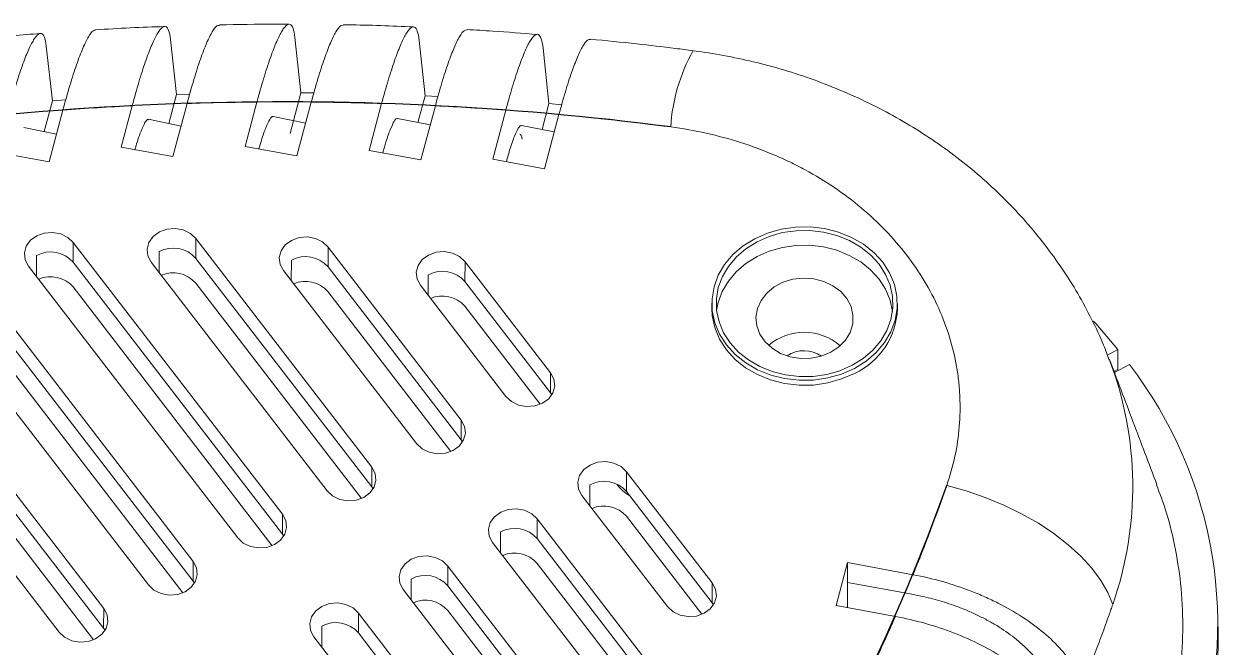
# Model space of a CAD drawing. Header units: inches. Extents: x 1474 to 2938, y 573 to 1061.
# Drawn here: x 1933.25 to 1980.55, y 740.14 to 764.84 of the extents above; entities that cross this region are included whole.
import ezdxf

# ---------------------------------------------------------------- set-up
doc = ezdxf.new("R2010")
doc.units = ezdxf.units.IN

msp = doc.modelspace()

# ---------------------------------------------------------------- linework, layer by layer
at = {"color": 7, "linetype": 'Continuous', "lineweight": 15}
for p, q in [((1939.295, 762.044), (1939.055, 764.219)), ((1944.218, 762.11), (1943.981, 764.295)), ((1949.139, 761.987), (1948.903, 764.182)), ((1934.377, 761.79), (1934.133, 763.953)), ((1954.045, 761.678), (1953.811, 763.879)), ((1934.377, 761.79), (1934.051, 760.566)), ((1934.905, 761.823), (1934.377, 761.79)), ((1939.295, 762.044), (1938.987, 760.887)), ((1939.151, 759.58), (1939.711, 761.683)), ((1939.817, 762.057), (1939.295, 762.044)), ((1942.48, 761.739), (1942.013, 759.984)), ((1944.218, 762.11), (1943.789, 760.498)), ((1944.063, 759.605), (1944.632, 761.738)), ((1944.735, 762.102), (1944.218, 762.11)), ((1947.418, 761.68), (1946.923, 759.822)), ((1949.139, 761.987), (1948.857, 760.93)), ((1949.65, 761.961), (1949.139, 761.987)), ((1954.045, 761.678), (1953.772, 760.654)), ((1954.552, 761.632), (1954.045, 761.678)), ((1934.244, 759.368), (1934.792, 761.424)), ((1937.536, 761.593), (1937.1, 759.958)), ((1948.973, 759.443), (1949.546, 761.591)), ((1952.337, 761.418), (1951.818, 759.473)), ((1953.869, 759.095), (1954.441, 761.243)), ((1934.536, 760.463), (1933.248, 760.737)), ((1939.472, 760.786), (1938.181, 761.055)), ((1944.411, 760.908), (1943.118, 761.172)), ((1949.343, 760.833), (1948.048, 761.091)), ((1954.259, 760.559), (1952.962, 760.813)), ((1937.1, 759.958), (1939.151, 759.58)), ((1942.013, 759.984), (1944.063, 759.605)), ((1946.923, 759.822), (1948.973, 759.443)), ((1932.193, 759.746), (1934.244, 759.368)), ((1951.818, 759.473), (1953.869, 759.095)), ((1935.2, 755.389), (1935.204, 756.172)), ((1935.204, 756.172), (1943.49, 745.4)), ((1940.059, 755.543), (1940.063, 756.326)), ((1940.063, 756.326), (1947.03, 747.268)), ((1930.534, 755.774), (1939.95, 743.533)), ((1933.746, 754.832), (1933.75, 755.657)), ((1938.605, 754.986), (1938.609, 755.81)), ((1940.059, 755.543), (1947.026, 746.485)), ((1945.294, 755.207), (1945.298, 755.99)), ((1945.298, 755.99), (1950.571, 749.135)), ((1926.052, 755.13), (1936.41, 741.665)), ((1941.72, 744.466), (1933.434, 755.238)), ((1935.2, 755.389), (1943.486, 744.617)), ((1945.26, 746.334), (1938.293, 755.392)), ((1948.8, 748.202), (1943.528, 755.057)), ((1943.84, 754.651), (1943.844, 755.475)), ((1945.294, 755.207), (1950.567, 748.352)), ((1950.717, 754.626), (1950.721, 755.41)), ((1950.721, 755.41), (1954.111, 751.003)), ((1938.18, 742.599), (1928.764, 754.84)), ((1930.53, 754.99), (1939.946, 742.749)), ((1949.263, 754.07), (1949.267, 754.894)), ((1950.717, 754.626), (1954.107, 750.22)), ((1934.639, 740.731), (1924.282, 754.196)), ((1926.049, 754.347), (1936.406, 740.882)), ((1935.196, 754.41), (1943.082, 744.157)), ((1940.054, 754.564), (1946.622, 746.025)), ((1945.289, 754.228), (1950.162, 747.892)), ((1952.341, 750.069), (1948.951, 754.476)), ((1930.526, 754.011), (1939.542, 742.29)), ((1950.713, 753.647), (1953.703, 749.76)), ((1960.499, 753.772), (1960.498, 753.576)), ((1967.848, 753.54), (1967.849, 753.736)), ((1926.044, 753.368), (1936.002, 740.422)), ((1976.588, 751.927), (1976.171, 751.707)), ((1976.588, 751.927), (1976.584, 751.143)), ((1976.237, 751.562), (1976.252, 751.517)), ((1976.446, 751.026), (1977.039, 751.339)), ((1954.107, 750.22), (1954.111, 751.003)), ((1976.432, 751.063), (1976.584, 751.143)), ((1954.107, 750.22), (1954.162, 750.14)), ((1950.567, 748.352), (1950.571, 749.135)), ((1950.567, 748.352), (1950.621, 748.272)), ((1947.026, 746.485), (1947.03, 747.268)), ((1957.12, 746.303), (1957.124, 747.086)), ((1960.513, 742.679), (1957.124, 747.086)), ((1955.666, 745.746), (1955.67, 746.57)), ((1947.026, 746.485), (1947.081, 746.405)), ((1955.354, 746.152), (1958.743, 741.745)), ((1960.51, 741.896), (1957.12, 746.303)), ((1943.486, 744.617), (1943.49, 745.4)), ((1953.58, 744.435), (1953.584, 745.218)), ((1958.856, 738.363), (1953.584, 745.218)), ((1960.105, 741.436), (1957.115, 745.324)), ((1952.126, 743.879), (1952.13, 744.703)), ((1943.486, 744.617), (1943.541, 744.537)), ((1951.813, 744.284), (1957.086, 737.429)), ((1958.853, 737.58), (1953.58, 744.435)), ((1939.946, 742.749), (1939.95, 743.533)), ((1950.04, 742.567), (1950.043, 743.351)), ((1957.011, 734.292), (1950.043, 743.351)), ((1958.448, 737.12), (1953.575, 743.456)), ((1965.877, 743.484), (1965.424, 741.785)), ((1965.873, 742.701), (1965.877, 743.484)), ((1968.469, 743.006), (1965.877, 743.484)), ((1948.585, 742.011), (1948.59, 742.835)), ((1939.946, 742.749), (1940.001, 742.669)), ((1948.273, 742.417), (1955.241, 733.359)), ((1957.007, 733.509), (1950.04, 742.567)), ((1960.51, 741.896), (1960.513, 742.679)), ((1965.868, 741.703), (1965.873, 742.701)), ((1965.873, 742.701), (1968.502, 742.216)), ((1960.564, 741.816), (1960.51, 741.896)), ((1976.378, 741.821), (1976.378, 741.821)), ((1936.406, 740.882), (1936.41, 741.665)), ((1946.499, 740.7), (1946.503, 741.483)), ((1954.789, 730.711), (1946.503, 741.483)), ((1956.603, 733.049), (1950.035, 741.588)), ((1965.424, 741.785), (1967.771, 741.352)), ((1936.406, 740.882), (1936.46, 740.802)), ((1945.045, 740.143), (1945.049, 740.967)), ((1980.551, 740.152), (1980.555, 740.935)), ((1944.733, 740.549), (1953.019, 729.777)), ((1954.785, 729.928), (1946.499, 740.7))]:
    msp.add_line(p, q, dxfattribs=at)
at = {"color": 7, "linetype": 'Continuous', "lineweight": 15, "flags": 128}
for points in [[(1933.434, 755.238), (1933.303, 755.488), (1933.271, 755.759), (1933.342, 756.025), (1933.508, 756.26), (1933.754, 756.44), (1934.055, 756.548), (1934.382, 756.574), (1934.703, 756.515), (1934.986, 756.376), (1935.204, 756.172)], [(1938.293, 755.392), (1938.161, 755.642), (1938.13, 755.913), (1938.2, 756.179), (1938.367, 756.413), (1938.613, 756.594), (1938.914, 756.702), (1939.241, 756.728), (1939.562, 756.669), (1939.845, 756.53), (1940.063, 756.326)], [(1966.151, 751.183), (1966.611, 751.47), (1967.012, 751.814), (1967.342, 752.205), (1967.594, 752.634), (1967.762, 753.091), (1967.842, 753.565), (1967.832, 754.043), (1967.731, 754.513), (1967.543, 754.965), (1967.272, 755.388), (1966.924, 755.77), (1966.509, 756.102), (1966.036, 756.377), (1965.518, 756.587), (1964.966, 756.727), (1964.395, 756.794), (1963.818, 756.786), (1963.251, 756.703), (1962.706, 756.548), (1962.197, 756.324), (1961.736, 756.037), (1961.336, 755.693), (1961.006, 755.302), (1960.753, 754.873), (1960.585, 754.416), (1960.506, 753.943), (1960.516, 753.465), (1960.617, 752.994), (1960.805, 752.542), (1961.076, 752.119), (1961.424, 751.737), (1961.839, 751.405), (1962.311, 751.131), (1962.83, 750.921), (1963.382, 750.78), (1963.953, 750.713), (1964.529, 750.721), (1965.097, 750.804), (1965.642, 750.959), (1966.151, 751.183)], [(1966.057, 751.305), (1966.495, 751.579), (1966.877, 751.906), (1967.191, 752.279), (1967.431, 752.688), (1967.592, 753.123), (1967.668, 753.574), (1967.657, 754.029), (1967.562, 754.477), (1967.382, 754.908), (1967.124, 755.31), (1966.793, 755.674), (1966.398, 755.99), (1965.948, 756.252), (1965.454, 756.452), (1964.928, 756.585), (1964.384, 756.649), (1963.835, 756.642), (1963.295, 756.563), (1962.775, 756.415), (1962.291, 756.202), (1961.852, 755.928), (1961.471, 755.601), (1961.157, 755.228), (1960.916, 754.819), (1960.756, 754.384), (1960.68, 753.934), (1960.69, 753.478), (1960.786, 753.03), (1960.965, 752.599), (1961.224, 752.197), (1961.555, 751.833), (1961.95, 751.517), (1962.4, 751.255), (1962.894, 751.055), (1963.419, 750.922), (1963.963, 750.858), (1964.512, 750.866), (1965.053, 750.944), (1965.572, 751.092), (1966.057, 751.305)], [(1943.528, 755.057), (1943.396, 755.306), (1943.365, 755.577), (1943.435, 755.843), (1943.602, 756.078), (1943.848, 756.258), (1944.149, 756.366), (1944.476, 756.392), (1944.797, 756.333), (1945.08, 756.194), (1945.298, 755.99)], [(1967.654, 753.443), (1967.559, 753.89), (1967.379, 754.32), (1967.121, 754.723), (1966.79, 755.086), (1966.395, 755.403), (1965.945, 755.664), (1965.451, 755.864), (1964.926, 755.998), (1964.382, 756.062), (1963.832, 756.054), (1963.292, 755.975), (1962.773, 755.828), (1962.288, 755.614), (1961.85, 755.341), (1961.468, 755.014), (1961.154, 754.641), (1960.913, 754.232), (1960.753, 753.797), (1960.69, 753.477)], [(1948.951, 754.476), (1948.82, 754.726), (1948.788, 754.997), (1948.859, 755.263), (1949.025, 755.497), (1949.271, 755.677), (1949.572, 755.786), (1949.899, 755.811), (1950.22, 755.752), (1950.503, 755.614), (1950.721, 755.41)], [(1965.207, 751.82), (1965.531, 752.035), (1965.792, 752.304), (1965.978, 752.612), (1966.078, 752.947), (1966.09, 753.292), (1966.012, 753.631), (1965.847, 753.948), (1965.605, 754.229), (1965.295, 754.46), (1964.933, 754.63), (1964.535, 754.732), (1964.12, 754.761), (1963.708, 754.716), (1963.317, 754.597), (1962.966, 754.412), (1962.671, 754.169), (1962.447, 753.879), (1962.303, 753.555), (1962.247, 753.213), (1962.28, 752.869), (1962.402, 752.539), (1962.607, 752.239), (1962.885, 751.981), (1963.223, 751.779), (1963.605, 751.642), (1964.014, 751.576), (1964.43, 751.585), (1964.834, 751.667), (1965.207, 751.82)], [(1960.498, 753.576), (1960.515, 753.269), (1960.616, 752.798), (1960.804, 752.346), (1961.075, 751.924), (1961.423, 751.542), (1961.838, 751.209), (1962.311, 750.935), (1962.829, 750.725), (1963.381, 750.585), (1963.952, 750.518), (1964.528, 750.525), (1965.096, 750.608), (1965.641, 750.763), (1966.15, 750.987)], [(1975.615, 753.055), (1975.706, 752.956), (1976.588, 751.927)], [(1954.111, 751.003), (1954.242, 750.753), (1954.274, 750.482), (1954.203, 750.216), (1954.037, 749.982), (1953.791, 749.802), (1953.49, 749.693), (1953.163, 749.667), (1952.842, 749.727), (1952.559, 749.865), (1952.341, 750.069)], [(1950.571, 749.135), (1950.702, 748.886), (1950.734, 748.614), (1950.663, 748.349), (1950.496, 748.114), (1950.25, 747.934), (1949.949, 747.826), (1949.622, 747.8), (1949.302, 747.859), (1949.018, 747.997), (1948.8, 748.202)], [(1957.124, 747.086), (1956.906, 747.29), (1956.623, 747.428), (1956.302, 747.488), (1955.975, 747.462), (1955.674, 747.353), (1955.428, 747.173), (1955.262, 746.939), (1955.191, 746.673), (1955.222, 746.402), (1955.354, 746.152)], [(1947.03, 747.268), (1947.162, 747.018), (1947.193, 746.747), (1947.123, 746.481), (1946.956, 746.247), (1946.71, 746.066), (1946.409, 745.958), (1946.082, 745.932), (1945.761, 745.991), (1945.478, 746.13), (1945.26, 746.334)], [(1969.804, 746.538), (1970.57, 746.328), (1971.325, 746.07), (1972.06, 745.768), (1972.766, 745.424), (1973.433, 745.044), (1974.053, 744.633), (1974.617, 744.195), (1975.118, 743.737), (1975.55, 743.264), (1975.907, 742.783), (1976.184, 742.3), (1976.378, 741.821)], [(1953.584, 745.218), (1953.366, 745.422), (1953.083, 745.561), (1952.762, 745.62), (1952.435, 745.594), (1952.134, 745.486), (1951.888, 745.306), (1951.721, 745.071), (1951.65, 744.805), (1951.682, 744.534), (1951.813, 744.284)], [(1943.49, 745.4), (1943.621, 745.15), (1943.653, 744.879), (1943.582, 744.614), (1943.416, 744.379), (1943.17, 744.199), (1942.869, 744.09), (1942.542, 744.065), (1942.221, 744.124), (1941.938, 744.262), (1941.72, 744.466)], [(1950.043, 743.351), (1949.825, 743.555), (1949.542, 743.693), (1949.221, 743.752), (1948.894, 743.727), (1948.593, 743.618), (1948.347, 743.438), (1948.181, 743.204), (1948.11, 742.938), (1948.142, 742.667), (1948.273, 742.417)], [(1939.95, 743.533), (1940.081, 743.283), (1940.113, 743.012), (1940.042, 742.746), (1939.876, 742.511), (1939.63, 742.331), (1939.329, 742.223), (1939.002, 742.197), (1938.681, 742.256), (1938.398, 742.395), (1938.18, 742.599)], [(1958.743, 741.745), (1958.961, 741.541), (1959.244, 741.403), (1959.565, 741.344), (1959.892, 741.369), (1960.193, 741.478), (1960.439, 741.658), (1960.606, 741.892), (1960.677, 742.158), (1960.645, 742.429), (1960.513, 742.679)], [(1946.503, 741.483), (1946.285, 741.687), (1946.002, 741.826), (1945.681, 741.885), (1945.354, 741.859), (1945.053, 741.751), (1944.807, 741.57), (1944.641, 741.336), (1944.57, 741.07), (1944.602, 740.799), (1944.733, 740.549)], [(1936.41, 741.665), (1936.541, 741.415), (1936.573, 741.144), (1936.502, 740.878), (1936.335, 740.644), (1936.089, 740.464), (1935.788, 740.355), (1935.461, 740.329), (1935.141, 740.389), (1934.857, 740.527), (1934.639, 740.731)]]:
    msp.add_lwpolyline(points, dxfattribs=at)
at = {"color": 8, "linetype": 'Continuous', "lineweight": 15}
for centre, radius, start, end in [((1966.008, 760.308), 7.151, 150.9787, 176.4413), ((1963.036, 746.496), 14.138, 340.6898, 20.8003)]:
    msp.add_arc(centre, radius, start, end, dxfattribs=at)
at = {"color": 7, "linetype": 'Continuous'}
for centre, radius, start, end in [((1943.532, 642.884), 118.862, 82.5854, 101.3434), ((1896.323, 772.666), 77.988, 315.53863, 340.4261)]:
    msp.add_arc(centre, radius, start, end, dxfattribs=at)
at = {"color": 7, "linetype": 'Continuous', "lineweight": 15}
for centre, radius, start, end in [((1934.308, 754.618), 1.179, 40.8505, 118.2399), ((1939.167, 754.772), 1.179, 40.8505, 118.2399), ((1944.402, 754.436), 1.179, 40.8505, 118.2399), ((1934.305, 753.64), 1.178, 40.8482, 113.5748), ((1939.163, 753.793), 1.178, 40.8482, 113.5748), ((1944.398, 753.458), 1.178, 40.8482, 113.5748), ((1949.825, 753.855), 1.179, 40.8505, 118.2399), ((1949.822, 752.877), 1.178, 40.8482, 113.5748), ((1964.932, 753.638), 2.918, 294.6836, 358.063), ((1964.158, 750.426), 2.187, 49.2232, 130.2156), ((1964.159, 750.677), 1.208, 55.3433, 124.0955), ((1963.629, 741.039), 16.91, 341.0606, 37.5266), ((1956.228, 745.531), 1.179, 40.8505, 118.2399), ((1958.033, 747.499), 1.58, 214.6712, 240.6475), ((1956.224, 744.553), 1.178, 40.8482, 113.5748), ((1952.688, 743.664), 1.179, 40.8505, 118.2399), ((1952.684, 742.686), 1.178, 40.8482, 113.5748), ((1949.147, 741.796), 1.179, 40.8505, 118.2399), ((1949.144, 740.818), 1.178, 40.8482, 113.5748), ((1945.607, 739.928), 1.179, 40.8505, 118.2399), ((1963.953, 740.251), 16.598, 340.7079, 359.6581)]:
    msp.add_arc(centre, radius, start, end, dxfattribs=at)
for points, knots in [([(1934.792, 761.424), (1934.884, 761.757), (1935.068, 762.425), (1935.335, 763.248), (1935.587, 763.907), (1935.812, 764.356), (1935.982, 764.589), (1936.06, 764.584), (1936.088, 764.583)], [0, 0, 0, 0, 0.180916, 0.361813, 0.542948, 0.724046, 0.900392, 1, 1, 1, 1]), ([(1938.821, 764.733), (1938.365, 764.718), (1937.452, 764.69), (1936.542, 764.631), (1936.087, 764.601)], [0, 0, 0, 0, 0.499748, 1, 1, 1, 1]), ([(1939.055, 764.219), (1939.037, 764.376), (1939.012, 764.496), (1938.964, 764.625), (1938.946, 764.659), (1938.907, 764.711), (1938.885, 764.728), (1938.816, 764.751), (1938.763, 764.732), (1938.676, 764.651), (1938.645, 764.616), (1938.581, 764.528), (1938.548, 764.475), (1938.444, 764.292), (1938.371, 764.14), (1938.256, 763.866), (1938.217, 763.767), (1938.136, 763.554), (1938.095, 763.439), (1937.97, 763.078), (1937.885, 762.814), (1937.713, 762.239), (1937.625, 761.926), (1937.536, 761.593)], [0, 0, 0, 0, 0.125, 0.125, 0.1875, 0.1875, 0.25, 0.25, 0.375, 0.375, 0.4375, 0.4375, 0.5, 0.5, 0.625, 0.625, 0.6875, 0.6875, 0.75, 0.75, 0.875, 0.875, 1, 1, 1, 1]), ([(1939.711, 761.683), (1939.801, 762.008), (1939.98, 762.659), (1940.241, 763.461), (1940.487, 764.103), (1940.707, 764.545), (1940.878, 764.779), (1940.958, 764.778), (1940.989, 764.777)], [0, 0, 0, 0, 0.178467, 0.356921, 0.535537, 0.714126, 0.889548, 1, 1, 1, 1]), ([(1943.75, 764.822), (1943.568, 764.824), (1942.647, 764.835), (1941.727, 764.814), (1940.989, 764.797)], [0, 0, 0, 0, 0.198213, 1, 1, 1, 1]), ([(1943.981, 764.295), (1943.964, 764.452), (1943.939, 764.573), (1943.876, 764.747), (1943.838, 764.801), (1943.746, 764.838), (1943.695, 764.822), (1943.608, 764.746), (1943.578, 764.712), (1943.515, 764.628), (1943.482, 764.577), (1943.38, 764.4), (1943.307, 764.251), (1943.194, 763.982), (1943.155, 763.885), (1943.075, 763.676), (1943.034, 763.563), (1942.91, 763.206), (1942.826, 762.945), (1942.655, 762.377), (1942.569, 762.07), (1942.48, 761.739)], [0, 0, 0, 0, 0.125, 0.125, 0.25, 0.25, 0.375, 0.375, 0.4375, 0.4375, 0.5, 0.5, 0.625, 0.625, 0.6875, 0.6875, 0.75, 0.75, 0.875, 0.875, 1, 1, 1, 1]), ([(1944.632, 761.738), (1944.72, 762.057), (1944.895, 762.695), (1945.151, 763.481), (1945.392, 764.11), (1945.608, 764.546), (1945.78, 764.781), (1945.862, 764.782), (1945.896, 764.782)], [0, 0, 0, 0, 0.176357, 0.352706, 0.529157, 0.705592, 0.880049, 1, 1, 1, 1]), ([(1948.676, 764.719), (1947.81, 764.755), (1946.884, 764.795), (1945.957, 764.802), (1945.896, 764.803)], [0, 0, 0, 0, 0.934557, 1, 1, 1, 1]), ([(1948.903, 764.182), (1948.887, 764.338), (1948.863, 764.459), (1948.801, 764.636), (1948.763, 764.691), (1948.673, 764.733), (1948.622, 764.719), (1948.537, 764.648), (1948.507, 764.615), (1948.445, 764.534), (1948.412, 764.485), (1948.311, 764.313), (1948.239, 764.167), (1948.126, 763.903), (1948.088, 763.807), (1948.009, 763.601), (1947.968, 763.49), (1947.845, 763.137), (1947.761, 762.878), (1947.592, 762.314), (1947.505, 762.009), (1947.418, 761.68)], [0, 0, 0, 0, 0.125, 0.125, 0.25, 0.25, 0.375, 0.375, 0.4375, 0.4375, 0.5, 0.5, 0.625, 0.625, 0.6875, 0.6875, 0.75, 0.75, 0.875, 0.875, 1, 1, 1, 1]), ([(1949.546, 761.591), (1949.632, 761.905), (1949.805, 762.533), (1950.057, 763.307), (1950.294, 763.925), (1950.508, 764.356), (1950.68, 764.593), (1950.764, 764.595), (1950.8, 764.596)], [0, 0, 0, 0, 0.174715, 0.349426, 0.524194, 0.698953, 0.872605, 1, 1, 1, 1]), ([(1953.587, 764.417), (1952.998, 764.466), (1952.07, 764.545), (1951.14, 764.592), (1950.8, 764.609)], [0, 0, 0, 0, 0.635071, 1, 1, 1, 1]), ([(1933.897, 764.456), (1933.166, 764.402), (1932.266, 764.337), (1931.37, 764.24), (1931.203, 764.222)], [0, 0, 0, 0, 0.812984, 1, 1, 1, 1]), ([(1934.133, 763.953), (1934.116, 764.109), (1934.09, 764.229), (1934.041, 764.355), (1934.023, 764.389), (1933.982, 764.437), (1933.96, 764.453), (1933.889, 764.472), (1933.835, 764.448), (1933.746, 764.361), (1933.715, 764.323), (1933.65, 764.23), (1933.616, 764.175), (1933.51, 763.985), (1933.436, 763.828), (1933.32, 763.546), (1933.28, 763.445), (1933.198, 763.227), (1933.156, 763.111), (1933.03, 762.744), (1932.945, 762.476), (1932.77, 761.893), (1932.681, 761.577), (1932.592, 761.242)], [0, 0, 0, 0, 0.125, 0.125, 0.1875, 0.1875, 0.25, 0.25, 0.375, 0.375, 0.4375, 0.4375, 0.5, 0.5, 0.625, 0.625, 0.6875, 0.6875, 0.75, 0.75, 0.875, 0.875, 1, 1, 1, 1]), ([(1953.811, 763.879), (1953.795, 764.035), (1953.771, 764.156), (1953.71, 764.335), (1953.672, 764.391), (1953.583, 764.436), (1953.533, 764.424), (1953.449, 764.356), (1953.419, 764.325), (1953.358, 764.246), (1953.325, 764.198), (1953.225, 764.029), (1953.154, 763.885), (1953.042, 763.625), (1953.003, 763.531), (1952.925, 763.327), (1952.885, 763.216), (1952.762, 762.867), (1952.679, 762.609), (1952.51, 762.049), (1952.424, 761.745), (1952.337, 761.418)], [0, 0, 0, 0, 0.125, 0.125, 0.25, 0.25, 0.375, 0.375, 0.4375, 0.4375, 0.5, 0.5, 0.625, 0.625, 0.6875, 0.6875, 0.75, 0.75, 0.875, 0.875, 1, 1, 1, 1]), ([(1954.441, 761.243), (1954.527, 761.553), (1954.698, 762.174), (1954.947, 762.939), (1955.181, 763.55), (1955.393, 763.977), (1955.567, 764.215), (1955.652, 764.219), (1955.689, 764.22)], [0, 0, 0, 0, 0.173252, 0.346502, 0.519779, 0.693052, 0.865817, 1, 1, 1, 1]), ([(1959.754, 763.772), (1959.522, 763.804), (1958.78, 763.904), (1957.427, 764.063), (1956.303, 764.171), (1955.69, 764.231)], [0, 0, 0, 0, 0.172288, 0.54902, 1, 1, 1, 1]), ([(1976.245, 751.513), (1976.172, 751.71), (1975.968, 752.262), (1975.552, 753.143), (1975.007, 754.156), (1974.387, 755.139), (1973.7, 756.091), (1972.947, 757.003), (1972.132, 757.873), (1971.258, 758.695), (1970.332, 759.464), (1969.359, 760.175), (1968.338, 760.83), (1967.27, 761.431), (1966.152, 761.977), (1964.995, 762.462), (1963.8, 762.885), (1962.602, 763.234), (1961.405, 763.504), (1960.465, 763.678), (1959.911, 763.753), (1959.755, 763.774)], [0, 0, 0, 0, 0.030071, 0.084442, 0.139249, 0.194451, 0.249985, 0.305777, 0.361742, 0.417784, 0.47381, 0.529616, 0.585021, 0.64146, 0.69839, 0.755608, 0.812856, 0.870901, 0.924563, 0.978784, 1, 1, 1, 1]), ([(1937.645, 759.858), (1937.667, 759.933), (1937.75, 760.229), (1937.889, 760.613), (1938.035, 760.929), (1938.133, 761.062), (1938.168, 761.042), (1938.178, 761.037)], [0, 0, 0, 0, 0.0994505, 0.3881663, 0.6776865, 0.9085543, 1, 1, 1, 1]), ([(1942.556, 759.883), (1942.588, 759.999), (1942.683, 760.335), (1942.831, 760.749), (1942.976, 761.055), (1943.071, 761.182), (1943.105, 761.161), (1943.114, 761.155)], [0, 0, 0, 0, 0.145325, 0.420969, 0.697462, 0.91769, 1, 1, 1, 1]), ([(1947.464, 759.722), (1947.506, 759.872), (1947.609, 760.242), (1947.766, 760.682), (1947.91, 760.98), (1948.003, 761.103), (1948.036, 761.08), (1948.045, 761.074)], [0, 0, 0, 0, 0.181833, 0.447019, 0.713087, 0.924819, 1, 1, 1, 1]), ([(1952.358, 759.373), (1952.408, 759.553), (1952.52, 759.953), (1952.684, 760.414), (1952.826, 760.706), (1952.919, 760.825), (1952.951, 760.802), (1952.959, 760.796)], [0, 0, 0, 0, 0.210719, 0.467552, 0.725286, 0.930246, 1, 1, 1, 1]), ([(1969.804, 746.538), (1970.072, 747.308), (1970.236, 748.087), (1970.335, 749.27), (1970.342, 749.667), (1970.315, 750.266), (1970.3, 750.466), (1970.256, 750.864), (1970.228, 751.061), (1970.057, 752.042), (1969.821, 752.808), (1969.319, 753.929), (1969.126, 754.298), (1968.699, 755.009), (1968.464, 755.354), (1967.951, 756.021), (1967.673, 756.343), (1967.074, 756.965), (1966.751, 757.266), (1965.738, 758.115), (1964.999, 758.616), (1963.997, 759.159), (1963.793, 759.264), (1963.376, 759.465), (1963.163, 759.561), (1962.52, 759.834), (1962.084, 759.995), (1960.749, 760.421), (1959.827, 760.627), (1958.871, 760.751)], [0, 0, 0, 0, 0.125, 0.125, 0.1875, 0.1875, 0.21875, 0.21875, 0.25, 0.25, 0.375, 0.375, 0.4375, 0.4375, 0.5, 0.5, 0.5625, 0.5625, 0.625, 0.625, 0.75, 0.75, 0.78125, 0.78125, 0.8125, 0.8125, 0.875, 0.875, 1, 1, 1, 1]), ([(1952.898, 760.466), (1952.916, 760.457), (1952.954, 760.439), (1952.972, 760.324), (1952.981, 760.265)], [0, 0, 0, 0, 0.485197, 1, 1, 1, 1]), ([(1978.128, 746.577), (1977.812, 747.412), (1977.184, 749.072), (1976.555, 750.736), (1976.242, 751.563)], [0, 0, 0, 0, 0.50296, 1, 1, 1, 1]), ([(1919.132, 704.684), (1919.774, 703.971), (1920.808, 702.821), (1922.336, 701.294), (1923.76, 700.131), (1925.32, 699.06), (1926.958, 698.132), (1928.642, 697.346), (1930.352, 696.697), (1932.144, 696.162), (1933.974, 695.758), (1935.834, 695.485), (1937.704, 695.341), (1939.605, 695.328), (1941.492, 695.448), (1943.351, 695.699), (1945.176, 696.077), (1946.976, 696.586), (1948.713, 697.22), (1950.369, 697.969), (1951.936, 698.824), (1953.427, 699.799), (1954.645, 700.74), (1956.229, 702.171), (1958.165, 704.086), (1960.609, 706.645), (1962.937, 709.288), (1965.163, 712.017), (1967.278, 714.83), (1969.278, 717.727), (1971.151, 720.69), (1972.871, 723.678), (1974.436, 726.682), (1975.859, 729.698), (1977.138, 732.764), (1978.132, 735.346), (1978.773, 737.457), (1979.064, 739.095), (1979.184, 740.769), (1979.121, 742.411), (1978.887, 744), (1978.561, 745.376), (1978.243, 746.223), (1978.112, 746.573)], [0, 0, 0, 0, 0.031143, 0.050192, 0.06939, 0.089061, 0.108897, 0.12686, 0.145081, 0.163432, 0.18205, 0.199996, 0.218198, 0.23653, 0.255128, 0.273101, 0.291199, 0.309691, 0.32832, 0.346266, 0.364468, 0.382799, 0.401397, 0.412803, 0.45087, 0.488988, 0.52726, 0.565583, 0.604492, 0.643454, 0.682581, 0.721763, 0.759505, 0.797296, 0.835237, 0.873228, 0.892277, 0.911475, 0.931146, 0.950981, 0.968946, 0.987167, 1, 1, 1, 1]), ([(1975.188, 738.632), (1975.109, 738.868), (1974.999, 739.103), (1974.715, 739.571), (1974.542, 739.804), (1974.133, 740.266), (1973.903, 740.489), (1973.391, 740.92), (1973.109, 741.128), (1972.498, 741.525), (1972.175, 741.71), (1971.666, 741.967), (1971.492, 742.05), (1971.136, 742.208), (1970.952, 742.284), (1970.396, 742.5), (1970.019, 742.625), (1969.253, 742.842), (1968.864, 742.933), (1968.469, 743.006)], [0, 0, 0, 0, 0.125, 0.125, 0.25, 0.25, 0.375, 0.375, 0.5, 0.5, 0.625, 0.625, 0.6875, 0.6875, 0.75, 0.75, 0.875, 0.875, 1, 1, 1, 1]), ([(1973.875, 738.717), (1973.862, 738.754), (1973.836, 738.829), (1973.789, 738.942), (1973.736, 739.055), (1973.677, 739.168), (1973.579, 739.337), (1973.428, 739.563), (1973.202, 739.84), (1972.941, 740.112), (1972.551, 740.464), (1972.099, 740.798), (1971.597, 741.104), (1971.198, 741.319), (1970.779, 741.518), (1970.371, 741.687), (1969.983, 741.829), (1969.62, 741.947), (1969.251, 742.051), (1968.878, 742.142), (1968.628, 742.191), (1968.502, 742.216)], [0, 0, 0, 0, 0.025023, 0.050012, 0.074995, 0.100004, 0.125067, 0.187558, 0.250169, 0.312594, 0.375144, 0.500197, 0.562591, 0.625111, 0.687658, 0.750326, 0.800461, 0.850264, 0.899966, 0.949801, 1, 1, 1, 1]), ([(1975.188, 738.632), (1975.398, 739.16), (1975.603, 739.69), (1975.9, 740.487), (1976.047, 740.886), (1976.214, 741.354), (1976.285, 741.554), (1976.332, 741.688), (1976.355, 741.755), (1976.378, 741.821)], [0, 0, 0, 0, 0.5, 0.5, 0.75, 0.875, 0.9375, 0.9375, 1, 1, 1, 1]), ([(1967.771, 741.352), (1968.166, 741.279), (1968.556, 741.188), (1969.325, 740.971), (1969.703, 740.845), (1970.449, 740.557), (1970.804, 740.399), (1971.484, 740.055), (1971.809, 739.87), (1972.423, 739.472), (1972.704, 739.265), (1973.217, 738.834), (1973.449, 738.61), (1973.859, 738.148), (1974.032, 737.915), (1974.316, 737.447), (1974.427, 737.212), (1974.506, 736.975)], [0, 0, 0, 0, 0.125, 0.125, 0.25, 0.25, 0.375, 0.375, 0.5, 0.5, 0.625, 0.625, 0.75, 0.75, 0.875, 0.875, 1, 1, 1, 1])]:
    msp.add_open_spline(points, degree=3, knots=knots, dxfattribs=at)
for points in [[(1942.48, 761.739), (1941.557, 761.731), (1940.634, 761.712), (1939.711, 761.683)], [(1947.418, 761.68), (1946.489, 761.71), (1945.56, 761.73), (1944.632, 761.738)], [(1937.536, 761.593), (1936.621, 761.547), (1935.706, 761.491), (1934.792, 761.424)], [(1952.337, 761.418), (1951.406, 761.487), (1950.476, 761.544), (1949.546, 761.591)], [(1958.871, 760.751), (1957.394, 760.944), (1955.918, 761.107), (1954.441, 761.243)], [(1968.469, 743.006), (1968.946, 744.174), (1969.391, 745.351), (1969.804, 746.538)], [(1966.781, 739.184), (1967.124, 739.903), (1967.454, 740.626), (1967.771, 741.352)]]:
    msp.add_open_spline(points, degree=3, dxfattribs=at)

doc.saveas('drawing.dxf')
